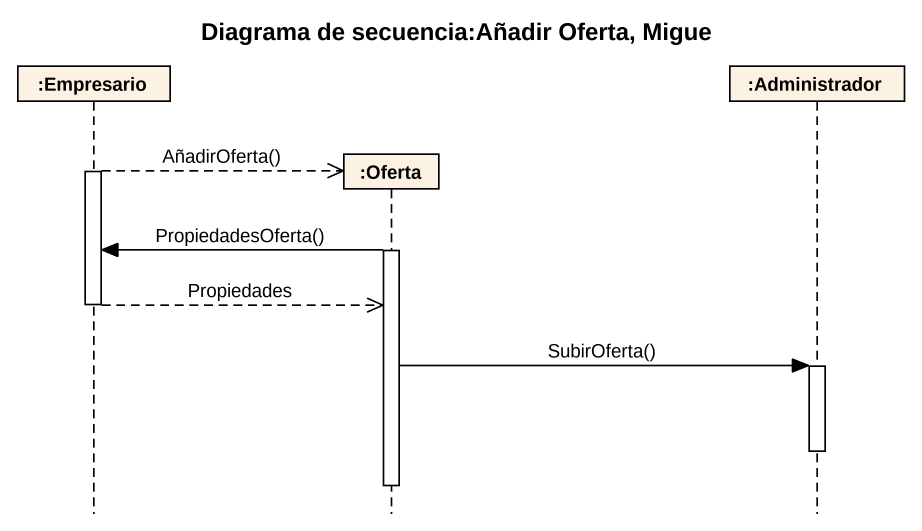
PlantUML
@startuml
title Diagrama de secuencia:Añadir Oferta, Migue
hide footbox
participant ":Empresario" as Empresario
participant ":Oferta" as Oferta
participant ":Administrador" as Administrador

activate Empresario
Empresario -->> Oferta ** : AñadirOferta()
activate Oferta
Oferta -> Empresario : PropiedadesOferta()
Empresario -->> Oferta : Propiedades
deactivate Empresario
Oferta -> Administrador : SubirOferta()
activate Administrador
deactivate Administrador
deactivate Oferta
@enduml
